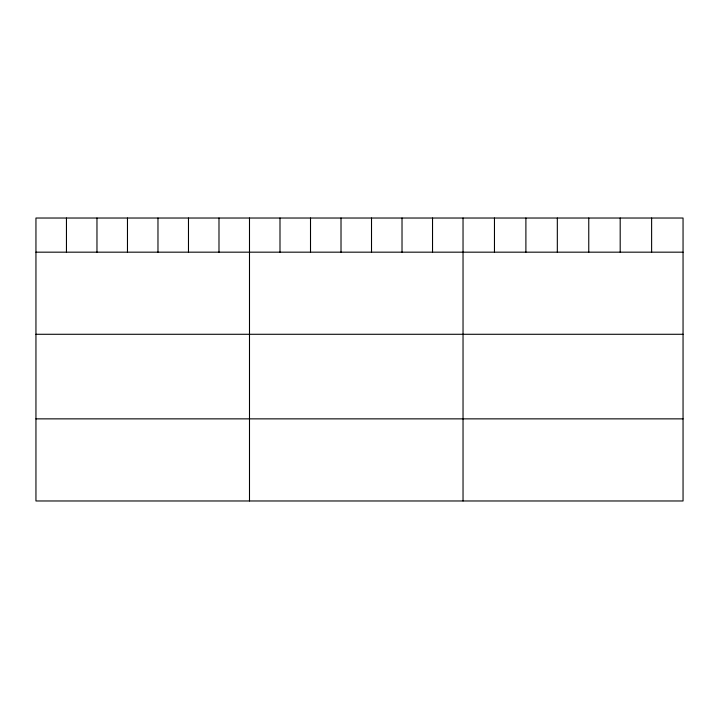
<?xml version="1.0" encoding="UTF-8"?>
<svg xmlns="http://www.w3.org/2000/svg" width="719" height="719" viewBox="0 0 719 719"><rect width="100%" height="100%" fill="white"/><g stroke="black" fill="none" stroke-linecap="round" stroke-linejoin="round"><path stroke-width="1.08" d="M683.05 252.171L683.05 500.972L35.95 500.972L35.95 218.028L683.05 218.028L683.05 252.171L35.95 252.171M35.95 334.281L683.05 334.281M35.95 418.862L683.05 418.862M651.621 218.028L651.621 252.171M620.191 218.028L620.191 252.171M588.762 218.028L588.762 252.171M557.324 218.028L557.324 252.171M525.895 218.028L525.895 252.171M494.465 218.028L494.465 252.171M463.036 218.028L463.036 500.972M432.532 218.028L432.532 252.171M402.02 218.028L402.02 252.171M371.516 218.028L371.516 252.171M341.013 218.028L341.013 252.171M310.509 218.028L310.509 252.171M279.997 218.028L279.997 252.171M249.493 218.028L249.493 500.972M218.989 218.028L218.989 252.171M188.477 218.028L188.477 252.171M157.973 218.028L157.973 252.171M127.47 218.028L127.47 252.171M96.966 218.028L96.966 252.171M66.454 218.028L66.454 252.171"/></g></svg>
